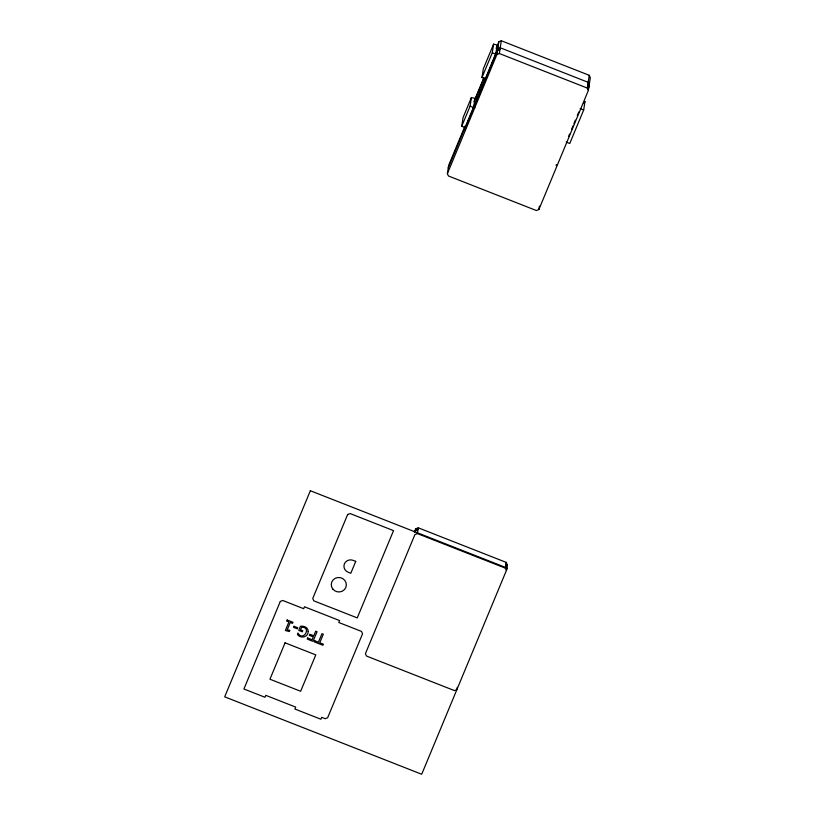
<?xml version="1.0" encoding="UTF-8"?>
<svg xmlns="http://www.w3.org/2000/svg" width="815" height="815" viewBox="0 0 815 815"><rect width="100%" height="100%" fill="white"/><g stroke="black" fill="none" stroke-linecap="round" stroke-linejoin="round"><path stroke-width="1.22" d="M588.104 88.132L589.072 85.779L587.992 83.894L588.909 86.859L588.359 90.455L538.858 209.557L536.402 210.545L448.444 175.979L447.384 173.615L448.647 165.394L464.917 126.244M465.711 127.782A1.895 0.53 22.6 0 1 465.253 127.629L461.738 126.244L463.063 117.605L471.416 97.505L475.277 98.442L473.923 101.661M465.171 129.809A1.895 0.53 22.6 0 1 464.713 129.656L497.608 49.837L498.851 41.738L501.296 40.75L589.255 75.306L590.315 77.68L589.072 85.779M461.738 126.244L470.102 106.144L471.416 97.505M474.85 99.42L473.77 106.439A1.895 0.53 22.6 0 1 474.636 106.857M485.944 79.116A1.895 0.53 22.6 0 1 485.485 78.953L481.971 77.578L483.295 68.939L493.595 44.142L497.456 45.09L496.091 48.319M414.662 532.236L415.803 528.813L418.258 527.825L506.217 562.381L507.276 564.744L507.113 565.834L505.972 564L506.94 566.914L506.573 569.308M457.235 687.31L456.889 689.612L454.434 690.59L366.475 656.034L365.415 653.671L414.927 534.559L417.382 533.581L418.258 527.825M481.971 77.578L492.28 52.781L493.595 44.142M497.028 46.058L495.958 53.087A1.895 0.53 22.6 0 1 496.824 53.505M497.079 50.428L497.985 44.489L497.293 46.17M447.384 173.615L496.895 54.513L497.445 50.917L499.982 49.389L497.608 49.837M496.895 54.513L499.351 53.525L501.296 40.75M538.858 209.557L539.387 206.103M556.187 165.588L556.35 164.508M506.39 570.5L505.331 568.136L506.217 562.381M566.252 142.116L569.756 143.501L583.683 109.994L585.007 101.355L584.049 103.668M588.359 90.455L587.299 88.081L589.255 75.306M475.277 98.442L483.825 77.873M497.456 45.09L498.851 41.738M475.114 99.522L484.141 77.812M448.27 167.859L491.465 63.937M491.74 63.224L495.489 54.208M495.836 53.423L497.771 48.757L500.227 47.769L588.186 82.335L589.245 84.699L587.788 88.203M464.713 129.656L497.445 50.917M587.931 89.212L588.909 86.859M568.646 136.339L569.614 134.037M571.529 129.412L572.976 125.948M573.933 123.636L575.37 120.172M577.295 115.547L578.732 112.083M414.346 532.307L415.803 528.813M506.309 567.087L507.276 564.744M415.477 530.973L418.014 529.444L415.64 529.893M499.351 53.525L587.299 88.081M492.28 52.781L495.785 54.167A1.895 0.53 22.6 0 0 496.681 54.432M580.178 108.619L583.683 109.994M470.102 106.144L473.607 107.529A1.895 0.53 22.6 0 0 474.87 107.855M417.382 533.581L505.331 568.136M485.648 77.873A1.895 0.53 22.6 0 1 486.097 78.077M308.192 631.421C308.325 637.371 300.429 639.011 297.394 634.376L297.964 632.99C302.925 642.414 312.176 626.817 301.611 627.275L300.531 629.863L302.762 630.749L302.324 631.819L298.728 630.403L300.45 626.266C303.771 625.533 308.345 627.55 308.192 631.421M310.352 490.732L224.685 696.835L421.701 774.25L507.368 568.147L310.352 490.732M280.299 601.46L243.909 688.991L264.977 697.263L265.782 695.338L295.723 707.104L294.918 709.03L320.906 719.238L321.701 717.312L325.216 718.698L327.661 717.709L362.553 633.785L361.493 631.411L338.796 622.497L339.6 620.572L304.484 606.778L303.689 608.703L282.744 600.472L280.299 601.46M287.145 619.991L286.686 621.091L288.928 621.967L285.372 630.515L289.345 631.533L289.845 630.341L287.216 629.852L290.272 622.497L292.514 623.373L292.972 622.283L287.145 619.991M285.067 642.831L269.948 679.211L300.654 691.273L315.782 654.893L285.067 642.831M294.083 626.317L293.634 627.377L297.281 628.813L297.73 627.754L294.083 626.317M347.638 514.54L312.756 598.465L313.816 600.838L357.255 617.902L393.533 530.626L350.093 513.552L347.638 514.54M307.683 638.002L307.235 639.103L313.041 641.385L317.045 631.747L315.68 631.207L313.765 635.812L309.761 634.233L309.303 635.333L313.306 636.912L312.125 639.755L307.683 638.002M314.814 640.804L314.356 641.904L322.913 645.266L323.361 644.166L319.775 642.76L323.331 634.213L321.956 633.673L318.4 642.22L314.814 640.804M355.737 561.382L350.796 573.271L348.168 572.242A6.714 6.428 8.7 0 1 344.409 563.848A6.714 6.428 8.7 0 1 353.109 560.343L355.737 561.382M332.887 589.143A7.559 7.243 8.7 0 0 345.825 587.483A7.559 7.243 8.7 0 0 337.705 577.54A7.559 7.243 8.7 0 0 332.887 589.143"/></g></svg>
